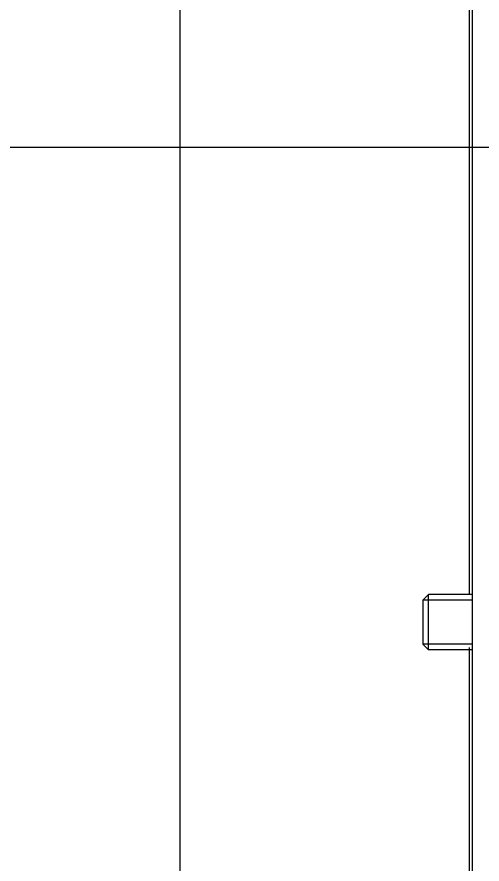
# Model space of a CAD drawing. Header units: millimetres. Extents: x -95754 to 177808, y 34455 to 150605.
# Drawn here: x 174613.8 to 174655.9, y 139540 to 139616.6 of the extents above; entities that cross this region are included whole.
import ezdxf

# ---------------------------------------------------------------- set-up
doc = ezdxf.new("R2010")
doc.units = ezdxf.units.MM
doc.header["$LTSCALE"] = 300
doc.layers.add('A-ETC-기계', color=253, linetype='Continuous')

# ---------------------------------------------------------------- blocks, each defined once
blk = doc.blocks.new('A$Cefb55bcc')
at = {"color": 8, "linetype": 'ByBlock', "ltscale": 3}
for p, q in [((495.696, -675.298), (495.696, -425.398)), ((469.206, -647.559), (469.206, -453.136)), ((495.396, -463.696), (495.396, -590.816)), ((626.848, -550.348), (200.314, -550.348)), ((491.697, -590.816), (491.197, -591.316)), ((491.697, -595.814), (491.697, -590.816)), ((495.696, -590.816), (491.697, -590.816)), ((491.197, -591.316), (491.197, -595.314)), ((495.696, -591.316), (491.197, -591.316)), ((491.697, -595.814), (491.197, -595.314)), ((495.696, -595.314), (491.197, -595.314)), ((495.396, -595.613), (495.396, -647.559)), ((495.696, -595.814), (491.697, -595.814))]:
    blk.add_line(p, q, dxfattribs=at)
blk = doc.blocks.new('G$C618AA28F')
at = {"color": 0, "rotation": 180}
blk.add_blockref('A$Cefb55bcc', (-1855.808, -550.145), dxfattribs=at)
blk = doc.blocks.new('4F_기계장비')
at = {"layer": 'A-ETC-기계', "rotation": 180}
blk.add_blockref('G$C618AA28F', (79750.001, -9000.001), dxfattribs=at)

msp = doc.modelspace()

# ---------------------------------------------------------------- block references
at = {"layer": 'A-ETC-기계'}
msp.add_blockref('4F_기계장비', (92553.571, 148605.018), dxfattribs=at)

doc.saveas('drawing.dxf')
